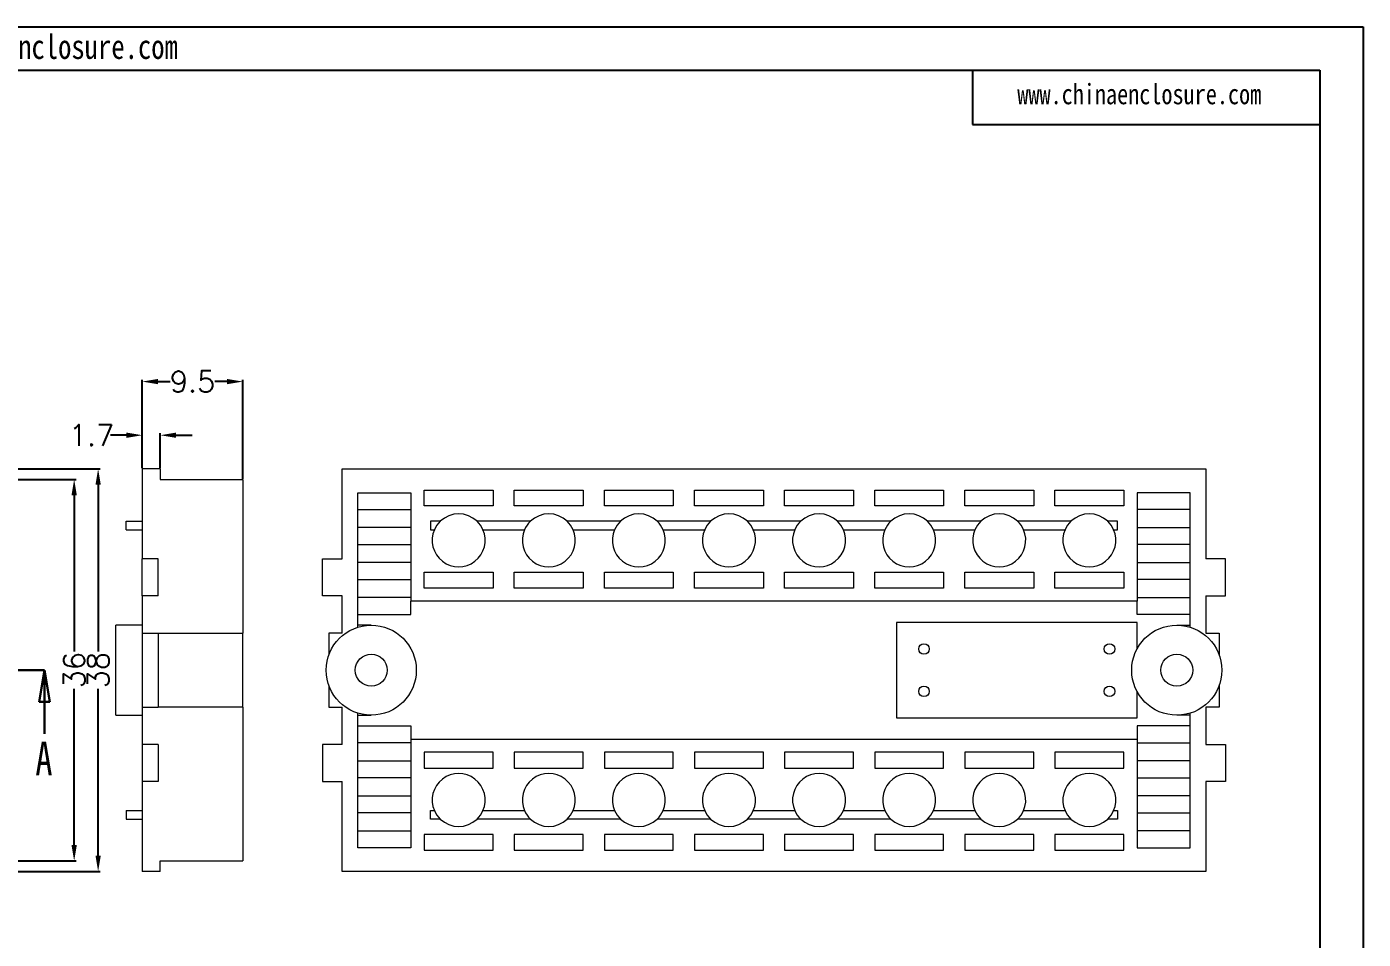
# Model space of a CAD drawing. Header units: inches. Extents: x 2660 to 3915, y 535 to 897.
# Drawn here: x 3788.5 to 3914.6, y 621 to 707.1 of the extents above; entities that cross this region are included whole.
import ezdxf

# ---------------------------------------------------------------- set-up
doc = ezdxf.new("R2010")
doc.units = ezdxf.units.IN
doc.linetypes.add('PHANTOM', pattern=[12.7, 6.35, -1.27, 1.27, -1.27, 1.27, -1.27])
doc.layers.add('文字', color=81, linetype='Continuous')
doc.styles.add('SLDTEXTSTYLE0', font='TXT', dxfattribs={"width": 0.75})
doc.styles.get("Standard").update_dxf_attribs({"font": 'txt', "bigfont": 'gbcbig.shx'})
doc.styles.add('宋体', font='', dxfattribs={"width": 0.8, "height": 3.5})
doc.styles.get('宋体').set_extended_font_data('SimSun')
doc.dimstyles.new('2', dxfattribs={"dimtxt": 2, "dimasz": 1.5, "dimexe": 0.18, "dimexo": 0.0625, "dimgap": 0.1, "dimtad": 0, "dimzin": 12, "dimdsep": 46, "dimtxsty": 'Standard', "dimcen": 0.5, "dimclrd": 3, "dimclre": 3, "dimadec": 0, "dimazin": 0, "dimtfac": 1, "dimtofl": 0, "dimtmove": 0, "dimatfit": 3, "dimfxl": 1, "dimtfillclr": 3, "dimtolj": 1, "dimtzin": 0, "dimarcsym": 0})

# ---------------------------------------------------------------- blocks, each defined once
blk = doc.blocks.new('_CLOSED')
at = {"color": 0, "linetype": 'ByBlock', "lineweight": -2}
for p, q in [((-1, 0.166667), (0, 0)), ((-1, 0.166667), (-1, -0.166667)), ((0, 0), (-1, -0.166667)), ((0, 0), (-1, 0))]:
    blk.add_line(p, q, dxfattribs=at)
blk = doc.blocks.new('*D90')
at = {"color": 3, "lineweight": -2}
for p, q in [((3785.64, 665.37), (3795.41, 665.37)), ((3795.23, 663.87), (3795.23, 648.14)), ((3795.23, 628.87), (3795.23, 644.6)), ((3785.64, 627.37), (3795.41, 627.37))]:
    blk.add_line(p, q, dxfattribs=at)
at = {"color": 3}
for points in [[(3794.98, 663.87), (3795.48, 663.87), (3795.23, 665.37)], [(3794.98, 628.87), (3795.48, 628.87), (3795.23, 627.37)]]:
    blk.add_solid(points, dxfattribs=at)
at = {"layer": 'Defpoints', "color": 0}
for p in [(3785.58, 665.37), (3795.23, 665.37), (3785.58, 627.37)]:
    blk.add_point(p, dxfattribs=at)
at = {"color": 0, "insert": (3795.23, 646.37), "char_height": 2, "attachment_point": 5, "rotation": 90}
blk.add_mtext('\\A1;38', dxfattribs=at)
blk = doc.blocks.new('*D91')
at = {"color": 3, "lineweight": -2}
for p, q in [((3785.64, 664.37), (3793.15, 664.37)), ((3792.97, 662.87), (3792.97, 648.14)), ((3792.97, 629.87), (3792.97, 644.6)), ((3785.64, 628.37), (3793.15, 628.37))]:
    blk.add_line(p, q, dxfattribs=at)
at = {"color": 3}
for points in [[(3792.72, 662.87), (3793.22, 662.87), (3792.97, 664.37)], [(3792.72, 629.87), (3793.22, 629.87), (3792.97, 628.37)]]:
    blk.add_solid(points, dxfattribs=at)
at = {"layer": 'Defpoints', "color": 0}
for p in [(3785.58, 664.37), (3792.97, 664.37), (3785.58, 628.37)]:
    blk.add_point(p, dxfattribs=at)
at = {"color": 0, "insert": (3792.97, 646.37), "char_height": 2, "attachment_point": 5, "rotation": 90}
blk.add_mtext('\\A1;36', dxfattribs=at)
blk = doc.blocks.new('*D96')
at = {"color": 3, "lineweight": -2}
for p, q in [((3799.39, 665.43), (3799.39, 673.78)), ((3800.89, 673.6), (3802.04, 673.6)), ((3807.39, 673.6), (3806.24, 673.6)), ((3808.89, 664.43), (3808.89, 673.78))]:
    blk.add_line(p, q, dxfattribs=at)
at = {"color": 3}
for points in [[(3800.89, 673.85), (3800.89, 673.35), (3799.39, 673.6)], [(3807.39, 673.85), (3807.39, 673.35), (3808.89, 673.6)]]:
    blk.add_solid(points, dxfattribs=at)
at = {"layer": 'Defpoints', "color": 0}
for p in [(3808.89, 673.6), (3799.39, 665.37), (3808.89, 664.37)]:
    blk.add_point(p, dxfattribs=at)
at = {"color": 0, "insert": (3804.14, 673.6), "char_height": 2, "attachment_point": 5}
blk.add_mtext('\\A1;9.5', dxfattribs=at)
blk = doc.blocks.new('*D97')
at = {"color": 3, "lineweight": -2}
for p, q in [((3797.89, 668.54), (3796.39, 668.54)), ((3799.39, 665.43), (3799.39, 668.72)), ((3801.09, 665.43), (3801.09, 668.72)), ((3802.59, 668.54), (3804.09, 668.54))]:
    blk.add_line(p, q, dxfattribs=at)
at = {"color": 3}
for points in [[(3797.89, 668.79), (3797.89, 668.29), (3799.39, 668.54)], [(3802.59, 668.79), (3802.59, 668.29), (3801.09, 668.54)]]:
    blk.add_solid(points, dxfattribs=at)
at = {"layer": 'Defpoints', "color": 0}
for p in [(3799.39, 668.54), (3799.39, 665.37), (3801.09, 665.37)]:
    blk.add_point(p, dxfattribs=at)
at = {"color": 0, "insert": (3794.62, 668.54), "char_height": 2, "attachment_point": 5}
blk.add_mtext('\\A1;1.7', dxfattribs=at)

msp = doc.modelspace()

# ---------------------------------------------------------------- linework, layer by layer
for p, q in [((3671.295, 707.087), (3914.587, 707.087)), ((3914.587, 707.087), (3914.587, 535.062)), ((3679.486, 702.991), (3910.491, 702.991)), ((3877.725, 702.991), (3877.725, 697.871)), ((3910.491, 702.991), (3910.491, 539.158)), ((3877.725, 697.871), (3910.491, 697.871))]:
    msp.add_line(p, q)
at = {"color": 7, "linetype": 'Continuous', "lineweight": 15}
for p, q in [((3801.088, 665.369), (3799.388, 665.369)), ((3799.388, 665.369), (3799.388, 656.869)), ((3801.088, 665.369), (3801.088, 664.369)), ((3818.245, 656.869), (3818.245, 665.369)), ((3818.245, 665.369), (3899.745, 665.369)), ((3899.745, 665.369), (3899.745, 656.869)), ((3801.088, 664.369), (3808.888, 664.369)), ((3808.888, 664.369), (3808.888, 649.869)), ((3825.995, 663.369), (3832.495, 663.369)), ((3825.995, 661.869), (3825.995, 663.369)), ((3832.495, 663.369), (3832.495, 661.869)), ((3834.495, 663.369), (3840.995, 663.369)), ((3834.495, 661.869), (3834.495, 663.369)), ((3840.995, 663.369), (3840.995, 661.869)), ((3842.995, 663.369), (3849.495, 663.369)), ((3842.995, 661.869), (3842.995, 663.369)), ((3849.495, 663.369), (3849.495, 661.869)), ((3851.495, 663.369), (3857.995, 663.369)), ((3851.495, 661.869), (3851.495, 663.369)), ((3857.995, 663.369), (3857.995, 661.869)), ((3859.995, 663.369), (3866.495, 663.369)), ((3859.995, 661.869), (3859.995, 663.369)), ((3866.495, 663.369), (3866.495, 661.869)), ((3868.495, 663.369), (3874.995, 663.369)), ((3868.495, 661.869), (3868.495, 663.369)), ((3874.995, 663.369), (3874.995, 661.869)), ((3876.995, 663.369), (3883.495, 663.369)), ((3876.995, 661.869), (3876.995, 663.369)), ((3883.495, 663.369), (3883.495, 661.869)), ((3885.495, 663.369), (3891.995, 663.369)), ((3885.495, 661.869), (3885.495, 663.369)), ((3891.995, 663.369), (3891.995, 661.869)), ((3819.745, 663.119), (3824.745, 663.119)), ((3819.745, 650.432), (3819.745, 663.119)), ((3824.745, 663.119), (3824.745, 652.869)), ((3898.245, 663.119), (3893.245, 663.119)), ((3893.245, 663.119), (3893.245, 652.869)), ((3898.245, 650.432), (3898.245, 663.119)), ((3819.745, 661.519), (3824.745, 661.519)), ((3832.495, 661.869), (3825.995, 661.869)), ((3840.995, 661.869), (3834.495, 661.869)), ((3849.495, 661.869), (3842.995, 661.869)), ((3857.995, 661.869), (3851.495, 661.869)), ((3866.495, 661.869), (3859.995, 661.869)), ((3874.995, 661.869), (3868.495, 661.869)), ((3883.495, 661.869), (3876.995, 661.869)), ((3891.995, 661.869), (3885.495, 661.869)), ((3898.245, 661.519), (3893.245, 661.519)), ((3797.888, 659.619), (3797.888, 660.419)), ((3797.888, 660.419), (3799.388, 660.419)), ((3797.888, 659.619), (3799.388, 659.619)), ((3824.745, 659.819), (3819.745, 659.819)), ((3826.595, 660.419), (3826.595, 659.619)), ((3827.51, 660.419), (3826.595, 660.419)), ((3826.595, 659.619), (3826.953, 659.619)), ((3836.01, 660.419), (3830.98, 660.419)), ((3831.536, 659.619), (3835.453, 659.619)), ((3844.51, 660.419), (3839.48, 660.419)), ((3840.036, 659.619), (3843.953, 659.619)), ((3853.01, 660.419), (3847.98, 660.419)), ((3848.536, 659.619), (3852.453, 659.619)), ((3861.51, 660.419), (3856.48, 660.419)), ((3857.036, 659.619), (3860.953, 659.619)), ((3870.01, 660.419), (3864.98, 660.419)), ((3865.536, 659.619), (3869.453, 659.619)), ((3878.51, 660.419), (3873.48, 660.419)), ((3874.036, 659.619), (3877.953, 659.619)), ((3887.01, 660.419), (3881.98, 660.419)), ((3882.536, 659.619), (3886.453, 659.619)), ((3891.395, 660.419), (3890.48, 660.419)), ((3891.036, 659.619), (3891.395, 659.619)), ((3891.395, 659.619), (3891.395, 660.419)), ((3893.245, 659.819), (3898.245, 659.819)), ((3819.745, 658.219), (3824.745, 658.219)), ((3898.245, 658.219), (3893.245, 658.219)), ((3800.888, 656.869), (3799.388, 656.869)), ((3799.388, 653.369), (3799.388, 656.869)), ((3800.888, 653.369), (3800.888, 656.869)), ((3816.395, 653.369), (3816.395, 656.869)), ((3816.395, 656.869), (3818.245, 656.869)), ((3824.745, 656.519), (3819.745, 656.519)), ((3893.245, 656.519), (3898.245, 656.519)), ((3901.595, 656.869), (3899.745, 656.869)), ((3901.595, 653.369), (3901.595, 656.869)), ((3819.745, 654.919), (3824.745, 654.919)), ((3825.995, 654.119), (3825.995, 655.619)), ((3825.995, 655.619), (3832.495, 655.619)), ((3832.495, 655.619), (3832.495, 654.119)), ((3834.495, 654.119), (3834.495, 655.619)), ((3834.495, 655.619), (3840.995, 655.619)), ((3840.995, 655.619), (3840.995, 654.119)), ((3842.995, 654.119), (3842.995, 655.619)), ((3842.995, 655.619), (3849.495, 655.619)), ((3849.495, 655.619), (3849.495, 654.119)), ((3851.495, 654.119), (3851.495, 655.619)), ((3851.495, 655.619), (3857.995, 655.619)), ((3857.995, 655.619), (3857.995, 654.119)), ((3859.995, 654.119), (3859.995, 655.619)), ((3859.995, 655.619), (3866.495, 655.619)), ((3866.495, 655.619), (3866.495, 654.119)), ((3868.495, 654.119), (3868.495, 655.619)), ((3868.495, 655.619), (3874.995, 655.619)), ((3874.995, 655.619), (3874.995, 654.119)), ((3876.995, 654.119), (3876.995, 655.619)), ((3876.995, 655.619), (3883.495, 655.619)), ((3883.495, 655.619), (3883.495, 654.119)), ((3885.495, 654.119), (3885.495, 655.619)), ((3885.495, 655.619), (3891.995, 655.619)), ((3891.995, 655.619), (3891.995, 654.119)), ((3898.245, 654.919), (3893.245, 654.919)), ((3800.888, 653.369), (3799.388, 653.369)), ((3799.388, 653.369), (3799.388, 649.869)), ((3818.245, 653.369), (3816.395, 653.369)), ((3818.245, 649.869), (3818.245, 653.369)), ((3824.745, 653.219), (3819.745, 653.219)), ((3832.495, 654.119), (3825.995, 654.119)), ((3840.995, 654.119), (3834.495, 654.119)), ((3849.495, 654.119), (3842.995, 654.119)), ((3857.995, 654.119), (3851.495, 654.119)), ((3866.495, 654.119), (3859.995, 654.119)), ((3874.995, 654.119), (3868.495, 654.119)), ((3883.495, 654.119), (3876.995, 654.119)), ((3891.995, 654.119), (3885.495, 654.119)), ((3893.245, 653.219), (3898.245, 653.219)), ((3899.745, 653.369), (3901.595, 653.369)), ((3899.745, 653.369), (3899.745, 649.869)), ((3893.245, 652.869), (3824.745, 652.869)), ((3824.745, 651.619), (3824.745, 652.869)), ((3893.245, 651.619), (3893.245, 652.869)), ((3819.745, 651.619), (3824.745, 651.619)), ((3870.545, 650.869), (3870.545, 641.869)), ((3893.245, 650.869), (3870.545, 650.869)), ((3898.245, 651.619), (3893.245, 651.619)), ((3893.245, 648.369), (3893.245, 650.869)), ((3799.388, 650.619), (3796.888, 650.619)), ((3796.888, 646.369), (3796.888, 650.619)), ((3799.388, 649.869), (3800.888, 649.869)), ((3799.388, 649.869), (3799.388, 647.806)), ((3800.888, 649.869), (3800.888, 642.869)), ((3800.888, 649.869), (3808.888, 649.869)), ((3808.888, 642.869), (3808.888, 649.869)), ((3818.245, 649.869), (3816.995, 649.869)), ((3816.995, 649.869), (3816.995, 647.806)), ((3820.995, 650.619), (3819.745, 650.619)), ((3896.995, 650.619), (3898.245, 650.619)), ((3899.745, 649.869), (3900.995, 649.869)), ((3900.995, 649.869), (3900.995, 647.806)), ((3799.388, 647.806), (3799.388, 644.933)), ((3796.888, 642.119), (3796.888, 646.369)), ((3799.388, 644.933), (3799.388, 642.869)), ((3816.995, 644.933), (3816.995, 642.869)), ((3893.245, 641.869), (3893.245, 644.369)), ((3900.995, 644.933), (3900.995, 642.869)), ((3796.888, 642.119), (3799.388, 642.119)), ((3799.388, 642.869), (3800.888, 642.869)), ((3799.388, 642.869), (3799.388, 639.369)), ((3808.888, 642.869), (3800.888, 642.869)), ((3808.888, 642.869), (3808.888, 628.369)), ((3816.995, 642.869), (3818.245, 642.869)), ((3818.245, 639.369), (3818.245, 642.869)), ((3819.745, 629.619), (3819.745, 642.307)), ((3819.745, 642.119), (3820.995, 642.119)), ((3870.545, 641.869), (3893.245, 641.869)), ((3898.245, 642.119), (3896.995, 642.119)), ((3898.245, 629.619), (3898.245, 642.307)), ((3900.995, 642.869), (3899.745, 642.869)), ((3899.745, 642.869), (3899.745, 639.369)), ((3819.745, 641.119), (3824.745, 641.119)), ((3824.745, 641.119), (3824.745, 639.869)), ((3898.245, 641.119), (3893.245, 641.119)), ((3893.245, 641.119), (3893.245, 639.869)), ((3799.388, 639.369), (3799.388, 635.869)), ((3800.888, 639.369), (3799.388, 639.369)), ((3800.888, 639.369), (3800.888, 635.869)), ((3816.395, 639.369), (3816.395, 635.869)), ((3818.245, 639.369), (3816.395, 639.369)), ((3824.745, 639.519), (3819.745, 639.519)), ((3824.745, 639.869), (3824.745, 629.619)), ((3824.745, 639.869), (3893.245, 639.869)), ((3893.245, 639.869), (3893.245, 629.619)), ((3893.245, 639.519), (3898.245, 639.519)), ((3899.745, 639.369), (3901.595, 639.369)), ((3901.595, 639.369), (3901.595, 635.869)), ((3832.495, 638.619), (3825.995, 638.619)), ((3825.995, 638.619), (3825.995, 637.119)), ((3832.495, 637.119), (3832.495, 638.619)), ((3840.995, 638.619), (3834.495, 638.619)), ((3834.495, 638.619), (3834.495, 637.119)), ((3840.995, 637.119), (3840.995, 638.619)), ((3849.495, 638.619), (3842.995, 638.619)), ((3842.995, 638.619), (3842.995, 637.119)), ((3849.495, 637.119), (3849.495, 638.619)), ((3857.995, 638.619), (3851.495, 638.619)), ((3851.495, 638.619), (3851.495, 637.119)), ((3857.995, 637.119), (3857.995, 638.619)), ((3866.495, 638.619), (3859.995, 638.619)), ((3859.995, 638.619), (3859.995, 637.119)), ((3866.495, 637.119), (3866.495, 638.619)), ((3874.995, 638.619), (3868.495, 638.619)), ((3868.495, 638.619), (3868.495, 637.119)), ((3874.995, 637.119), (3874.995, 638.619)), ((3883.495, 638.619), (3876.995, 638.619)), ((3876.995, 638.619), (3876.995, 637.119)), ((3883.495, 637.119), (3883.495, 638.619)), ((3891.995, 638.619), (3885.495, 638.619)), ((3885.495, 638.619), (3885.495, 637.119)), ((3891.995, 637.119), (3891.995, 638.619)), ((3819.745, 637.819), (3824.745, 637.819)), ((3825.995, 637.119), (3832.495, 637.119)), ((3834.495, 637.119), (3840.995, 637.119)), ((3842.995, 637.119), (3849.495, 637.119)), ((3851.495, 637.119), (3857.995, 637.119)), ((3859.995, 637.119), (3866.495, 637.119)), ((3868.495, 637.119), (3874.995, 637.119)), ((3876.995, 637.119), (3883.495, 637.119)), ((3885.495, 637.119), (3891.995, 637.119)), ((3898.245, 637.819), (3893.245, 637.819)), ((3800.888, 635.869), (3799.388, 635.869)), ((3799.388, 635.869), (3799.388, 627.369)), ((3816.395, 635.869), (3818.245, 635.869)), ((3818.245, 627.369), (3818.245, 635.869)), ((3824.745, 636.219), (3819.745, 636.219)), ((3893.245, 636.219), (3898.245, 636.219)), ((3901.595, 635.869), (3899.745, 635.869)), ((3899.745, 635.869), (3899.745, 627.369)), ((3819.745, 634.519), (3824.745, 634.519)), ((3898.245, 634.519), (3893.245, 634.519)), ((3797.888, 633.119), (3797.888, 632.319)), ((3797.888, 633.119), (3799.388, 633.119)), ((3826.595, 632.319), (3826.595, 633.119)), ((3826.595, 633.119), (3826.953, 633.119)), ((3831.536, 633.119), (3835.453, 633.119)), ((3840.036, 633.119), (3843.953, 633.119)), ((3848.536, 633.119), (3852.453, 633.119)), ((3857.036, 633.119), (3860.953, 633.119)), ((3865.536, 633.119), (3869.453, 633.119)), ((3874.036, 633.119), (3877.953, 633.119)), ((3882.536, 633.119), (3886.453, 633.119)), ((3891.036, 633.119), (3891.395, 633.119)), ((3891.395, 633.119), (3891.395, 632.319)), ((3797.888, 632.319), (3799.388, 632.319)), ((3824.745, 632.919), (3819.745, 632.919)), ((3827.51, 632.319), (3826.595, 632.319)), ((3836.01, 632.319), (3830.98, 632.319)), ((3844.51, 632.319), (3839.48, 632.319)), ((3853.01, 632.319), (3847.98, 632.319)), ((3861.51, 632.319), (3856.48, 632.319)), ((3870.01, 632.319), (3864.98, 632.319)), ((3878.51, 632.319), (3873.48, 632.319)), ((3887.01, 632.319), (3881.98, 632.319)), ((3891.395, 632.319), (3890.48, 632.319)), ((3893.245, 632.919), (3898.245, 632.919)), ((3819.745, 631.219), (3824.745, 631.219)), ((3832.495, 630.869), (3825.995, 630.869)), ((3825.995, 630.869), (3825.995, 629.369)), ((3832.495, 629.369), (3832.495, 630.869)), ((3840.995, 630.869), (3834.495, 630.869)), ((3834.495, 630.869), (3834.495, 629.369)), ((3840.995, 629.369), (3840.995, 630.869)), ((3849.495, 630.869), (3842.995, 630.869)), ((3842.995, 630.869), (3842.995, 629.369)), ((3849.495, 629.369), (3849.495, 630.869)), ((3857.995, 630.869), (3851.495, 630.869)), ((3851.495, 630.869), (3851.495, 629.369)), ((3857.995, 629.369), (3857.995, 630.869)), ((3866.495, 630.869), (3859.995, 630.869)), ((3859.995, 630.869), (3859.995, 629.369)), ((3866.495, 629.369), (3866.495, 630.869)), ((3874.995, 630.869), (3868.495, 630.869)), ((3868.495, 630.869), (3868.495, 629.369)), ((3874.995, 629.369), (3874.995, 630.869)), ((3883.495, 630.869), (3876.995, 630.869)), ((3876.995, 630.869), (3876.995, 629.369)), ((3883.495, 629.369), (3883.495, 630.869)), ((3891.995, 630.869), (3885.495, 630.869)), ((3885.495, 630.869), (3885.495, 629.369)), ((3891.995, 629.369), (3891.995, 630.869)), ((3898.245, 631.219), (3893.245, 631.219)), ((3824.745, 629.619), (3819.745, 629.619)), ((3825.995, 629.369), (3832.495, 629.369)), ((3834.495, 629.369), (3840.995, 629.369)), ((3842.995, 629.369), (3849.495, 629.369)), ((3851.495, 629.369), (3857.995, 629.369)), ((3859.995, 629.369), (3866.495, 629.369)), ((3868.495, 629.369), (3874.995, 629.369)), ((3876.995, 629.369), (3883.495, 629.369)), ((3885.495, 629.369), (3891.995, 629.369)), ((3893.245, 629.619), (3898.245, 629.619)), ((3801.088, 628.369), (3808.888, 628.369)), ((3801.088, 627.369), (3801.088, 628.369)), ((3801.088, 627.369), (3799.388, 627.369)), ((3899.745, 627.369), (3818.245, 627.369))]:
    msp.add_line(p, q, dxfattribs=at)
at = {"color": 1, "linetype": 'PHANTOM', "lineweight": 30}
msp.add_line((3790.16, 646.369), (3697.528, 646.369), dxfattribs=at)
at = {"color": 7, "linetype": 'Continuous', "lineweight": 30}
msp.add_line((3790.16, 640.369), (3790.16, 646.369), dxfattribs=at)
at = {"color": 7, "linetype": 'Continuous', "lineweight": 15}
for centre, radius in [((3820.995, 646.369), 4.25), ((3896.995, 646.369), 4.25), ((3873.145, 648.369), 0.5), ((3890.645, 648.369), 0.5), ((3820.995, 646.369), 1.5), ((3896.995, 646.369), 1.5), ((3873.145, 644.369), 0.5), ((3890.645, 644.369), 0.5)]:
    msp.add_circle(centre, radius, dxfattribs=at)
for centre, start, end in [((3829.245, 658.619), 46.05448, 133.94552), ((3837.745, 658.619), 46.05448, 133.94552), ((3846.245, 658.619), 46.05448, 133.94552), ((3854.745, 658.619), 46.05448, 133.94552), ((3863.245, 658.619), 46.05448, 133.94552), ((3871.745, 658.619), 46.05448, 133.94552), ((3880.245, 658.619), 46.05448, 133.94552), ((3888.745, 658.619), 46.05448, 133.94552), ((3829.245, 658.619), 156.42182, 23.57818), ((3829.245, 658.619), 133.94552, 156.42182), ((3829.245, 658.619), 23.57818, 46.05448), ((3837.745, 658.619), 156.42182, 23.57818), ((3837.745, 658.619), 133.94552, 156.42182), ((3837.745, 658.619), 23.57818, 46.05448), ((3846.245, 658.619), 156.42182, 23.57818), ((3846.245, 658.619), 133.94552, 156.42182), ((3846.245, 658.619), 23.57818, 46.05448), ((3854.745, 658.619), 156.42182, 23.57818), ((3854.745, 658.619), 133.94552, 156.42182), ((3854.745, 658.619), 23.57818, 46.05448), ((3863.245, 658.619), 156.42182, 23.57818), ((3863.245, 658.619), 133.94552, 156.42182), ((3863.245, 658.619), 23.57818, 46.05448), ((3871.745, 658.619), 156.42182, 23.57818), ((3871.745, 658.619), 133.94552, 156.42182), ((3871.745, 658.619), 23.57818, 46.05448), ((3880.245, 658.619), 156.42182, 23.57818), ((3880.245, 658.619), 133.94552, 156.42182), ((3880.245, 658.619), 23.57818, 46.05448), ((3888.745, 658.619), 156.42182, 23.57818), ((3888.745, 658.619), 133.94552, 156.42182), ((3888.745, 658.619), 23.57818, 46.05448), ((3829.245, 634.119), 336.42182, 203.57818), ((3837.745, 634.119), 336.42182, 203.57818), ((3846.245, 634.119), 336.42182, 203.57818), ((3854.745, 634.119), 336.42182, 203.57818), ((3863.245, 634.119), 336.42182, 203.57818), ((3871.745, 634.119), 336.42182, 203.57818), ((3880.245, 634.119), 336.42182, 203.57818), ((3888.745, 634.119), 336.42182, 203.57818), ((3829.245, 634.119), 203.57818, 226.05448), ((3829.245, 634.119), 313.94552, 336.42182), ((3837.745, 634.119), 203.57818, 226.05448), ((3837.745, 634.119), 313.94552, 336.42182), ((3846.245, 634.119), 203.57818, 226.05448), ((3846.245, 634.119), 313.94552, 336.42182), ((3854.745, 634.119), 203.57818, 226.05448), ((3854.745, 634.119), 313.94552, 336.42182), ((3863.245, 634.119), 203.57818, 226.05448), ((3863.245, 634.119), 313.94552, 336.42182), ((3871.745, 634.119), 203.57818, 226.05448), ((3871.745, 634.119), 313.94552, 336.42182), ((3880.245, 634.119), 203.57818, 226.05448), ((3880.245, 634.119), 313.94552, 336.42182), ((3888.745, 634.119), 203.57818, 226.05448), ((3888.745, 634.119), 313.94552, 336.42182), ((3829.245, 634.119), 226.05448, 313.94552), ((3837.745, 634.119), 226.05448, 313.94552), ((3846.245, 634.119), 226.05448, 313.94552), ((3854.745, 634.119), 226.05448, 313.94552), ((3863.245, 634.119), 226.05448, 313.94552), ((3871.745, 634.119), 226.05448, 313.94552), ((3880.245, 634.119), 226.05448, 313.94552), ((3888.745, 634.119), 226.05448, 313.94552)]:
    msp.add_arc(centre, 2.5, start, end, dxfattribs=at)

# ---------------------------------------------------------------- block references
at = {"color": 7, "linetype": 'Continuous', "lineweight": 30, "xscale": 3, "yscale": 3, "zscale": 0.5, "rotation": 90}
msp.add_blockref('_CLOSED', (3790.16, 646.369), dxfattribs=at)

# ---------------------------------------------------------------- texts
at = {"color": 7, "linetype": 'Continuous', "insert": (3789.304, 639.624), "char_height": 3.175, "attachment_point": 1, "style": 'SLDTEXTSTYLE0'}
msp.add_mtext('A', dxfattribs=at)
at = {"layer": '文字', "color": 0, "attachment_point": 1, "style": '宋体'}
for insert, char_height, width in [((3775.135, 706.358), 2.30677, 40.5278), ((3881.946, 701.694), 1.92231, 33.77316)]:
    msp.add_mtext('www.chinaenclosure.com', dxfattribs=dict(at, insert=insert, char_height=char_height, width=width))

# ---------------------------------------------------------------- dimensions: what is measured, and where the dimension line sits
for base, p1, p2, picture, middle in [((3808.888, 673.605), (3799.388, 665.369), (3808.888, 664.369), '*D96', (3804.138, 673.605)), ((3799.388, 668.543), (3801.088, 665.369), (3799.388, 665.369), '*D97', (3794.621, 668.543))]:
    dim = msp.add_linear_dim(base=base, p1=p1, p2=p2, dimstyle='2')
    dim.commit()
    dim.dimension.update_dxf_attribs({"geometry": picture, "text_midpoint": middle})
for base, p1, p2, picture, middle in [((3795.235, 665.369), (3785.578, 627.369), (3785.578, 665.369), '*D90', (3795.235, 646.369)), ((3792.966, 664.369), (3785.578, 628.369), (3785.578, 664.369), '*D91', (3792.966, 646.369))]:
    dim = msp.add_linear_dim(base=base, p1=p1, p2=p2, angle=90, dimstyle='2')
    dim.commit()
    dim.dimension.update_dxf_attribs({"geometry": picture, "text_midpoint": middle})

doc.saveas('drawing.dxf')
